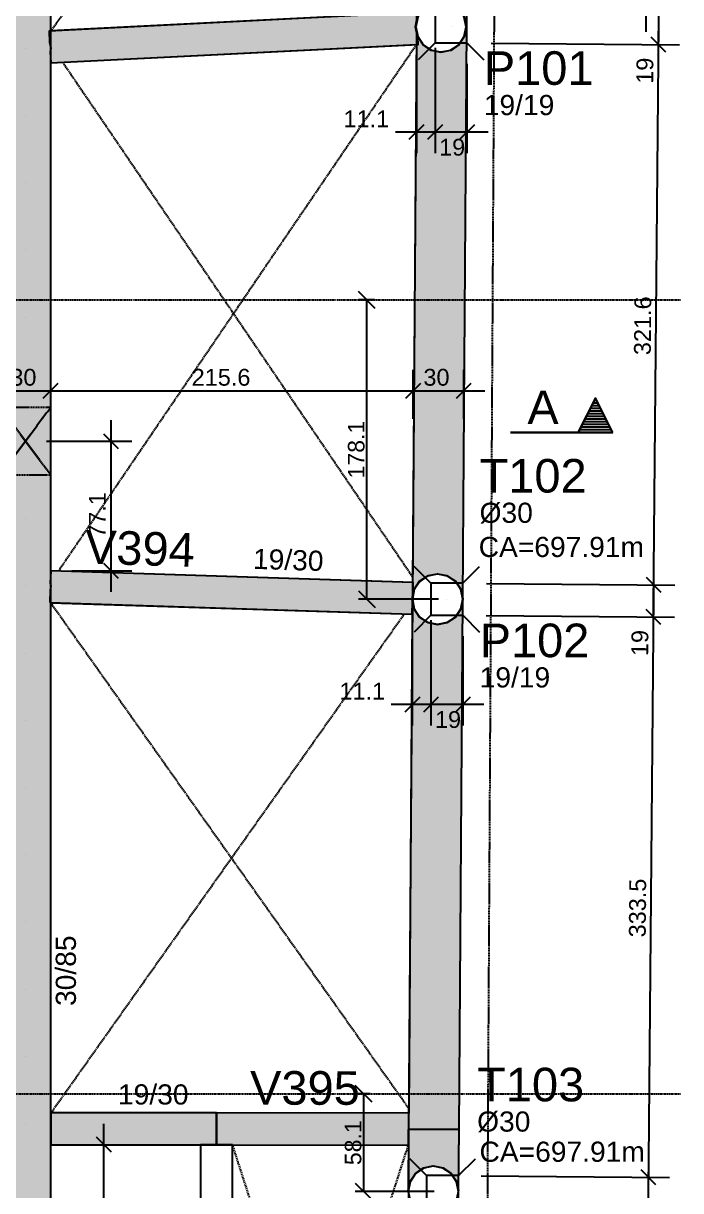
# Model space of a CAD drawing. Extents: x 37185 to 43130, y -8135 to -3930.
# Drawn here: x 40240 to 40631, y -7268 to -6574 of the extents above; entities that cross this region are included whole.
import ezdxf

# ---------------------------------------------------------------- set-up
doc = ezdxf.new("R2010")
doc.units = 0
doc.header["$MEASUREMENT"] = 0
doc.linetypes.add('ESTILO_TQS_0001', pattern=[1, 0.7, -0.3])
doc.linetypes.add('ESTILO_TQS_0004', pattern=[1.12, 0.5, -0.2, 0.01, -0.2, 0.01, -0.2])
doc.layers.get('0').update_dxf_attribs({"linetype": 'CONTINUOUS'})
doc.layers.get('Defpoints').update_dxf_attribs({"linetype": 'CONTINUOUS'})
for name, color, linetype in [('37', 4, 'CONTINUOUS'), ('38', 190, 'CONTINUOUS'), ('41', 190, 'CONTINUOUS'), ('42', 3, 'CONTINUOUS'), ('43', 3, 'CONTINUOUS'), ('45', 2, 'CONTINUOUS'), ('46', 2, 'CONTINUOUS'), ('53', 242, 'CONTINUOUS'), ('55', 12, 'CONTINUOUS'), ('60', 253, 'CONTINUOUS'), ('66', 231, 'CONTINUOUS'), ('68', 4, 'CONTINUOUS'), ('70', 160, 'CONTINUOUS'), ('75', 9, 'CONTINUOUS'), ('78', 6, 'CONTINUOUS'), ('79', 12, 'CONTINUOUS'), ('81', 2, 'CONTINUOUS'), ('82', 252, 'CONTINUOUS')]:
    doc.layers.add(name, color=color, linetype=linetype)
doc.styles.add('Arial_2mm 1-50', font='arial.ttf', dxfattribs={"height": 9.835329})
doc.styles.add('TQS_ARIAL', font='arial.ttf')
doc.dimstyles.new('Diagonal 2mm 1-50', dxfattribs={"dimscale": 30.48, "dimtxt": 9.8353, "dimasz": 0.328084, "dimexe": 0.164042, "dimexo": 0.164042, "dimgap": 0.04101, "dimtad": 1, "dimdec": 1, "dimdsep": 46, "dimtxsty": 'Arial_2mm 1-50', "dimblk1": 'OBLIQUE', "dimblk2": 'OBLIQUE', "dimsah": 1, "dimcen": 0.09, "dimadec": 8, "dimazin": 0, "dimtfac": 1, "dimtdec": 8, "dimtmove": 1, "dimatfit": 0, "dimfxl": 1, "dimtvp": 1, "dimtfillclr": 256, "dimtolj": 1, "dimtzin": 0, "dimarcsym": 2})

# ---------------------------------------------------------------- blocks, each defined once
blk = doc.blocks.new('_Oblique')
at = {"color": 0, "linetype": 'ByBlock', "lineweight": -2}
blk.add_line((-0.5, -0.5), (0.5, 0.5), dxfattribs=at)
blk = doc.blocks.new('*D189')
at = {"layer": '55', "color": 0, "linetype": 'Continuous', "lineweight": -2}
for p, q in [((40448.94, -6738.24), (40439.48, -6738.24)), ((40444.48, -6916.37), (40444.48, -6738.24)), ((40487.07, -6916.37), (40439.48, -6916.37))]:
    blk.add_line(p, q, dxfattribs=at)
at = {"layer": 'Defpoints', "color": 0, "linetype": 'Continuous'}
for p in [(40444.48, -6738.24), (40453.94, -6738.24), (40492.07, -6916.37)]:
    blk.add_point(p, dxfattribs=at)
at = {"layer": '55', "color": 0, "linetype": 'Continuous', "lineweight": -2, "xscale": 10, "yscale": 10, "zscale": 10}
for p, rotation in [((40444.48, -6738.24), 90), ((40444.48, -6916.37), 270)]:
    blk.add_blockref('_Oblique', p, dxfattribs=dict(at, rotation=rotation))
at = {"layer": '55', "color": 0, "linetype": 'Continuous', "insert": (40438.21, -6827.31), "char_height": 9.835, "attachment_point": 5, "rotation": 90, "style": 'Arial_2mm 1-50'}
blk.add_mtext('\\A1;178.1', dxfattribs=at)
blk = doc.blocks.new('*D190')
at = {"layer": '55', "color": 0, "linetype": 'Continuous', "lineweight": -2}
for p, q in [((40446.39, -7210.74), (40437.63, -7210.74)), ((40442.63, -7268.87), (40442.63, -7210.74)), ((40484.53, -7268.87), (40437.63, -7268.87))]:
    blk.add_line(p, q, dxfattribs=at)
at = {"layer": 'Defpoints', "color": 0, "linetype": 'Continuous'}
for p in [(40442.63, -7210.74), (40451.39, -7210.74), (40489.53, -7268.87)]:
    blk.add_point(p, dxfattribs=at)
at = {"layer": '55', "color": 0, "linetype": 'Continuous', "lineweight": -2, "xscale": 10, "yscale": 10, "zscale": 10}
for p, rotation in [((40442.63, -7210.74), 90), ((40442.63, -7268.87), 270)]:
    blk.add_blockref('_Oblique', p, dxfattribs=dict(at, rotation=rotation))
at = {"layer": '55', "color": 0, "linetype": 'Continuous', "insert": (40436.35, -7239.81), "char_height": 9.835, "attachment_point": 5, "rotation": 90, "style": 'Arial_2mm 1-50'}
blk.add_mtext('\\A1;58.1', dxfattribs=at)

msp = doc.modelspace()

# ---------------------------------------------------------------- linework, layer by layer
at = {"layer": '37', "linetype": 'Continuous'}
for points in [[(40504.00629, -6576.05471), (40506.16804, -6275.74016)], [(40256.51264, -6578.16921), (40256.51264, -6548.43661)], [(40474.06934, -6567.18856), (40256.51264, -6578.16921)], [(40501.55869, -6916.07526), (40504.00629, -6576.05471)], [(40256.51264, -6597.19341), (40473.93234, -6586.21966)], [(40473.93234, -6586.21966), (40471.62814, -6906.32216)], [(40256.51264, -6628.43661), (40256.51264, -6597.19341)], [(40256.51264, -6668.43661), (40256.51264, -6628.43661)], [(40256.51264, -6708.43661), (40256.51264, -6668.43661)], [(40256.51264, -6748.43661), (40256.51264, -6708.43661)], [(40256.51264, -6868.43661), (40256.51264, -6748.43661)], [(40256.51264, -6899.41346), (40256.51264, -6868.43661)], [(40471.62814, -6906.32216), (40256.51264, -6899.41346)], [(40256.51264, -6923.73896), (40256.51264, -6918.42326)], [(40256.51264, -6918.42326), (40471.49134, -6925.32761)], [(40499.28509, -7231.93221), (40501.55484, -6916.61081)], [(40256.51264, -6948.43661), (40256.51264, -6923.73896)], [(40471.49134, -6925.32761), (40469.35359, -7222.30246)], [(40256.51264, -6988.43661), (40256.51264, -6948.43661)], [(40256.51264, -7028.43661), (40256.51264, -6988.43661)], [(40256.51264, -7068.43661), (40256.51264, -7028.43661)], [(40256.51264, -7108.43661), (40256.51264, -7068.43661)], [(40256.51264, -7148.43661), (40256.51264, -7108.43661)], [(40256.51264, -7188.43661), (40256.51264, -7148.43661)], [(40256.51264, -7221.99241), (40256.51264, -7188.43661)], [(40256.51264, -7268.43661), (40256.51264, -7202.23831)], [(40256.51264, -7268.43661), (40256.51264, -7202.23831)], [(40256.51264, -7221.99241), (40256.51264, -7202.23831)], [(40355.02649, -7222.13591), (40256.51264, -7221.99241)], [(40469.35359, -7222.30246), (40355.02649, -7222.13591)], [(40469.21684, -7241.30226), (40469.35359, -7222.30246)], [(40499.01989, -7268.76926), (40499.28509, -7231.93221)], [(40256.51264, -7240.99241), (40345.51264, -7241.12206)], [(40345.51264, -7241.12206), (40345.51264, -7567.23831)], [(40364.51264, -7241.14976), (40345.51264, -7241.12206)], [(40364.51264, -7241.14976), (40469.21684, -7241.30226)], [(40364.51264, -7567.23831), (40364.51264, -7241.14976)], [(40469.21684, -7241.30226), (40469.01914, -7268.76941)]]:
    msp.add_lwpolyline(points, dxfattribs=at)
at = {"layer": '38', "linetype": 'Continuous'}
for points in [[(40485.02569, -6566.23831), (40485.02569, -6585.23831), (40504.02569, -6585.23831), (40504.02569, -6566.23831), (40485.02569, -6566.23831)], [(40482.56764, -6906.87251), (40482.56764, -6925.87251), (40501.56764, -6925.87251), (40501.56764, -6906.87251), (40482.56764, -6906.87251)], [(40480.03264, -7259.37241), (40480.03154, -7278.37241), (40499.03154, -7278.37351), (40499.03264, -7259.37351), (40480.03264, -7259.37241)]]:
    msp.add_lwpolyline(points, dxfattribs=at)
at = {"layer": '41', "linetype": 'Continuous'}
for p, q in [((40485.02569, -6585.23831), (40475.02569, -6595.23831)), ((40504.02569, -6585.23831), (40514.02569, -6595.23831)), ((40482.56764, -6906.87251), (40472.56764, -6896.87251)), ((40501.56764, -6906.87251), (40511.56764, -6896.87251)), ((40482.56764, -6925.87251), (40472.56764, -6935.87251)), ((40501.56764, -6925.87251), (40511.56764, -6935.87251)), ((40480.03264, -7259.37241), (40470.03324, -7249.37186)), ((40499.03264, -7259.37351), (40509.03324, -7249.37411))]:
    msp.add_line(p, q, dxfattribs=at)
at = {"layer": '53', "linetype": 'ESTILO_TQS_0001'}
msp.add_lwpolyline([(40241.51264, -6822.26366), (40256.51264, -6842.26366), (40256.51264, -6802.26366), (40241.51264, -6822.26366), (40256.51264, -6802.26366), (40226.51264, -6802.26366), (40241.51264, -6822.26366), (40226.51264, -6802.26366), (40226.51264, -6842.26366), (40241.51264, -6822.26366), (40226.51264, -6842.26366), (40256.51264, -6842.26366), (40241.51264, -6822.26366)], dxfattribs=at)
at = {"layer": '60', "linetype": 'Continuous'}
for points in [[(40226.51264, -7802.73681), (40256.51264, -7802.73681), (40256.51264, -4702.61026), (40226.51264, -4697.92626), (40226.51264, -7802.73681)], [(40504.00629, -6576.05471), (40506.16764, -6275.79871), (40505.03009, -6281.51761), (40501.75639, -6286.41701), (40496.85694, -6289.69071), (40491.07769, -6290.84031), (40485.29839, -6289.69071), (40480.39899, -6286.41701), (40477.12529, -6281.51761), (40476.16059, -6276.66771), (40474.02789, -6572.94266), (40474.62104, -6569.96081), (40477.89474, -6565.06141), (40482.79414, -6561.78771), (40488.57344, -6560.63811), (40494.35269, -6561.78771), (40499.25214, -6565.06141), (40502.52584, -6569.96081), (40503.67539, -6575.74011), (40503.61339, -6576.05186), (40504.00629, -6576.05471)], [(40256.51264, -6597.19341), (40475.02709, -6586.16441), (40474.80669, -6581.79716), (40474.62104, -6581.51936), (40473.47149, -6575.74011), (40474.29259, -6571.61201), (40474.06934, -6567.18856), (40255.55489, -6578.21756), (40255.88574, -6584.77226), (40256.61464, -6588.43661), (40256.18079, -6590.61776), (40256.51264, -6597.19341)], [(40501.55869, -6916.07526), (40504.00629, -6576.05471), (40503.61339, -6576.05186), (40502.52584, -6581.51936), (40499.25214, -6586.41881), (40494.35269, -6589.69246), (40488.57344, -6590.84206), (40482.79414, -6589.69246), (40477.89474, -6586.41881), (40474.62104, -6581.51936), (40473.98904, -6578.34211), (40471.56174, -6915.54746), (40472.55114, -6910.57346), (40475.82484, -6905.67406), (40480.72424, -6902.40036), (40486.50354, -6901.25076), (40492.28279, -6902.40036), (40497.18219, -6905.67406), (40500.45589, -6910.57346), (40501.55029, -6916.07521)], [(40255.90274, -6918.40366), (40471.49134, -6925.32761), (40471.72704, -6917.98896), (40471.40154, -6916.35276), (40471.85234, -6914.08641), (40472.10124, -6906.33736), (40256.51264, -6899.41346), (40256.27734, -6906.74096), (40256.61464, -6908.43661), (40256.14744, -6910.78531), (40255.90274, -6918.40366)], [(40499.28509, -7231.93221), (40501.55484, -6916.61081), (40500.45589, -6922.13201), (40497.18219, -6927.03141), (40492.28279, -6930.30511), (40486.50354, -6931.45471), (40480.72424, -6930.30511), (40475.82484, -6927.03141), (40472.55114, -6922.13201), (40471.55054, -6917.10176), (40469.28584, -7231.71626), (40499.28509, -7231.93221)], [(40354.99884, -7241.13591), (40355.02649, -7222.13591), (40256.51264, -7221.99241), (40256.51264, -7223.43631), (40256.61464, -7228.43661), (40256.51264, -7232.84836), (40256.51264, -7238.66356), (40256.51264, -7240.99241), (40354.99884, -7241.13591)], [(40354.99884, -7241.13591), (40469.21684, -7241.30226), (40469.35359, -7222.30246), (40355.02649, -7222.13591), (40354.99884, -7241.13591)], [(40499.28509, -7231.93221), (40469.28584, -7231.71626), (40469.02294, -7268.23756), (40470.06714, -7262.98811), (40473.34084, -7258.08866), (40478.24024, -7254.81496), (40484.01954, -7253.66541), (40489.79879, -7254.81496), (40494.69824, -7258.08866), (40497.97194, -7262.98811), (40499.02344, -7268.27456), (40499.28509, -7231.93221)]]:
    msp.add_lwpolyline(points, dxfattribs=at)
for points in [[(40226.51264, -7802.73681), (40256.51264, -4702.61026), (40226.51264, -4697.92626)], [(40226.51264, -7802.73681), (40256.51264, -7802.73681), (40256.51264, -4702.61026)], [(40505.03009, -6281.51761), (40504.00629, -6576.05471), (40506.16764, -6275.79871)], [(40505.03009, -6281.51761), (40502.52584, -6569.96081), (40503.67539, -6575.74011)], [(40505.03009, -6281.51761), (40503.67539, -6575.74011), (40504.00629, -6576.05471)], [(40474.06934, -6567.18856), (40255.55489, -6578.21756), (40255.88574, -6584.77226)], [(40474.06934, -6567.18856), (40255.88574, -6584.77226), (40256.61464, -6588.43661)], [(40474.06934, -6567.18856), (40256.61464, -6588.43661), (40473.47149, -6575.74011)], [(40474.06934, -6567.18856), (40473.47149, -6575.74011), (40474.29259, -6571.61201)], [(40475.02709, -6586.16441), (40473.47149, -6575.74011), (40256.61464, -6588.43661)], [(40471.56174, -6915.54746), (40472.55114, -6910.57346), (40473.98904, -6578.34211)], [(40472.55114, -6910.57346), (40475.82484, -6905.67406), (40473.98904, -6578.34211)], [(40475.02709, -6586.16441), (40474.62104, -6581.51936), (40473.47149, -6575.74011)], [(40475.82484, -6905.67406), (40474.62104, -6581.51936), (40473.98904, -6578.34211)], [(40502.52584, -6581.51936), (40501.55869, -6916.07526), (40504.00629, -6576.05471)], [(40502.52584, -6581.51936), (40504.00629, -6576.05471), (40503.61339, -6576.05186)], [(40503.67539, -6575.74011), (40503.61339, -6576.05186), (40504.00629, -6576.05471)], [(40477.89474, -6586.41881), (40474.62104, -6581.51936), (40475.82484, -6905.67406)], [(40475.02709, -6586.16441), (40474.80669, -6581.79716), (40474.62104, -6581.51936)], [(40502.52584, -6581.51936), (40499.25214, -6586.41881), (40500.45589, -6910.57346)], [(40502.52584, -6581.51936), (40500.45589, -6910.57346), (40501.55869, -6916.07526)], [(40256.51264, -6597.19341), (40256.61464, -6588.43661), (40256.18079, -6590.61776)], [(40475.02709, -6586.16441), (40256.61464, -6588.43661), (40256.51264, -6597.19341)], [(40480.72424, -6902.40036), (40477.89474, -6586.41881), (40475.82484, -6905.67406)], [(40482.79414, -6589.69246), (40477.89474, -6586.41881), (40480.72424, -6902.40036)], [(40486.50354, -6901.25076), (40482.79414, -6589.69246), (40480.72424, -6902.40036)], [(40488.57344, -6590.84206), (40482.79414, -6589.69246), (40486.50354, -6901.25076)], [(40492.28279, -6902.40036), (40488.57344, -6590.84206), (40486.50354, -6901.25076)], [(40494.35269, -6589.69246), (40488.57344, -6590.84206), (40492.28279, -6902.40036)], [(40497.18219, -6905.67406), (40494.35269, -6589.69246), (40492.28279, -6902.40036)], [(40499.25214, -6586.41881), (40494.35269, -6589.69246), (40497.18219, -6905.67406)], [(40500.45589, -6910.57346), (40499.25214, -6586.41881), (40497.18219, -6905.67406)], [(40256.27734, -6906.74096), (40256.61464, -6908.43661), (40256.51264, -6899.41346)], [(40256.61464, -6908.43661), (40472.10124, -6906.33736), (40256.51264, -6899.41346)], [(40471.49134, -6925.32761), (40256.14744, -6910.78531), (40255.90274, -6918.40366)], [(40256.61464, -6908.43661), (40256.14744, -6910.78531), (40471.49134, -6925.32761)], [(40472.10124, -6906.33736), (40256.61464, -6908.43661), (40471.40154, -6916.35276)], [(40471.40154, -6916.35276), (40256.61464, -6908.43661), (40471.49134, -6925.32761)], [(40471.85234, -6914.08641), (40472.10124, -6906.33736), (40471.40154, -6916.35276)], [(40499.28509, -7231.93221), (40471.55054, -6917.10176), (40469.28584, -7231.71626)], [(40471.49134, -6925.32761), (40471.72704, -6917.98896), (40471.40154, -6916.35276)], [(40499.28509, -7231.93221), (40472.55114, -6922.13201), (40471.55054, -6917.10176)], [(40499.28509, -7231.93221), (40501.55484, -6916.61081), (40500.45589, -6922.13201)], [(40499.28509, -7231.93221), (40475.82484, -6927.03141), (40472.55114, -6922.13201)], [(40499.28509, -7231.93221), (40500.45589, -6922.13201), (40497.18219, -6927.03141)], [(40499.28509, -7231.93221), (40480.72424, -6930.30511), (40475.82484, -6927.03141)], [(40499.28509, -7231.93221), (40486.50354, -6931.45471), (40480.72424, -6930.30511)], [(40499.28509, -7231.93221), (40492.28279, -6930.30511), (40486.50354, -6931.45471)], [(40499.28509, -7231.93221), (40497.18219, -6927.03141), (40492.28279, -6930.30511)], [(40354.99884, -7241.13591), (40355.02649, -7222.13591), (40256.51264, -7221.99241)], [(40354.99884, -7241.13591), (40256.51264, -7221.99241), (40256.51264, -7223.43631)], [(40354.99884, -7241.13591), (40256.51264, -7223.43631), (40256.61464, -7228.43661)], [(40354.99884, -7241.13591), (40469.35359, -7222.30246), (40355.02649, -7222.13591)], [(40354.99884, -7241.13591), (40355.02649, -7222.13591), (40354.99884, -7241.13591)], [(40354.99884, -7241.13591), (40469.21684, -7241.30226), (40469.35359, -7222.30246)], [(40354.99884, -7241.13591), (40256.61464, -7228.43661), (40256.51264, -7232.84836)], [(40469.28584, -7231.71626), (40469.02294, -7268.23756), (40470.06714, -7262.98811)], [(40499.28509, -7231.93221), (40469.28584, -7231.71626), (40473.34084, -7258.08866)], [(40469.28584, -7231.71626), (40470.06714, -7262.98811), (40473.34084, -7258.08866)], [(40499.28509, -7231.93221), (40469.28584, -7231.71626), (40499.28509, -7231.93221)], [(40499.28509, -7231.93221), (40473.34084, -7258.08866), (40478.24024, -7254.81496)], [(40499.28509, -7231.93221), (40478.24024, -7254.81496), (40484.01954, -7253.66541)], [(40499.28509, -7231.93221), (40484.01954, -7253.66541), (40489.79879, -7254.81496)], [(40499.28509, -7231.93221), (40489.79879, -7254.81496), (40494.69824, -7258.08866)], [(40499.28509, -7231.93221), (40494.69824, -7258.08866), (40497.97194, -7262.98811)], [(40499.28509, -7231.93221), (40497.97194, -7262.98811), (40499.02344, -7268.27456)], [(40354.99884, -7241.13591), (40256.51264, -7232.84836), (40256.51264, -7238.66356)], [(40354.99884, -7241.13591), (40256.51264, -7238.66356), (40256.51264, -7240.99241)], [(40354.99884, -7241.13591), (40256.51264, -7240.99241), (40354.99884, -7241.13591)]]:
    msp.add_solid(points, dxfattribs=at)
at = {"layer": '68', "color": 12, "linetype": 'ESTILO_TQS_0001'}
msp.add_lwpolyline([(37530.05069, -4249.00666), (40530.67009, -4723.98931), (40512.14434, -7971.93931), (37508.76839, -7984.70311), (37530.05069, -4249.00666)], dxfattribs=at)
at = {"layer": '70', "linetype": 'ESTILO_TQS_0004'}
for p, q in [((37414.54729, -6738.23866), (40631.05859, -6738.23866)), ((37414.54729, -7210.73831), (40631.05859, -7210.73831))]:
    msp.add_line(p, q, dxfattribs=at)
at = {"layer": '75', "linetype": 'Continuous'}
for p, q in [((40610.44244, -6263.23831), (40610.44244, -6578.73831)), ((40617.81089, -6598.81606), (40618.19534, -6554.81846)), ((40485.02569, -6575.73831), (40485.02569, -6575.73831)), ((40485.02569, -6575.73831), (40485.02569, -6575.73831)), ((40615.00054, -6920.44716), (40618.02934, -6573.81701)), ((40473.94939, -6584.69341), (40473.94939, -6584.69341)), ((40504.02569, -6585.23831), (40504.02569, -6585.23831)), ((40505.86164, -6585.33736), (40505.86164, -6585.33736)), ((40505.86164, -6585.33736), (40505.86164, -6585.33736)), ((40518.36119, -6585.44661), (40630.41964, -6586.42576)), ((40518.36119, -6585.44661), (40630.41964, -6586.42576)), ((40622.30074, -6590.77441), (40613.53949, -6581.85866)), ((40622.30074, -6590.77441), (40613.53949, -6581.85866)), ((40485.02569, -6588.23831), (40485.02569, -6650.92656)), ((40485.02569, -6588.23831), (40485.02569, -6650.92656)), ((40473.94939, -6597.19341), (40473.94939, -6650.92656)), ((40504.02569, -6597.73831), (40504.02569, -6650.92656)), ((40478.36879, -6634.00716), (40469.52994, -6642.84601)), ((40489.44514, -6634.00716), (40480.60629, -6642.84601)), ((40489.44514, -6634.00716), (40480.60629, -6642.84601)), ((40508.44514, -6634.00716), (40499.60629, -6642.84601)), ((40497.52569, -6638.42656), (40461.44939, -6638.42656)), ((40516.52569, -6638.42656), (40472.52569, -6638.42656)), ((40256.51264, -6809.07536), (40256.51264, -6779.77181)), ((40256.51264, -6809.07536), (40256.51264, -6779.77181)), ((40472.11704, -6809.07536), (40472.11704, -6779.77181)), ((40472.11704, -6809.07536), (40472.11704, -6779.77181)), ((40502.11784, -6809.07536), (40502.11784, -6779.77181)), ((40214.01264, -6792.27181), (40269.01264, -6792.27181)), ((40244.01264, -6792.27181), (40484.61704, -6792.27181)), ((40252.09324, -6796.69126), (40260.93209, -6787.85241)), ((40252.09324, -6796.69126), (40260.93209, -6787.85241)), ((40459.61704, -6792.27181), (40514.61784, -6792.27181)), ((40467.69764, -6796.69126), (40476.53649, -6787.85241)), ((40467.69764, -6796.69126), (40476.53649, -6787.85241)), ((40497.69839, -6796.69126), (40506.53724, -6787.85241)), ((40580.35054, -6796.42511), (40570.02319, -6817.07981)), ((40580.35054, -6796.62026), (40570.12074, -6817.07976)), ((40582.64624, -6801.21166), (40578.05489, -6801.21166)), ((40581.84844, -6799.61611), (40578.85264, -6799.61611)), ((40581.05069, -6798.02061), (40579.65034, -6798.02061)), ((40590.72134, -6817.16671), (40580.35054, -6796.42511)), ((40590.58029, -6817.07981), (40580.35054, -6796.62021)), ((40585.83709, -6807.59366), (40574.86389, -6807.59366)), ((40585.04414, -6806.00761), (40575.66159, -6805.99826)), ((40584.24164, -6804.40266), (40576.45939, -6804.40266)), ((40583.44394, -6802.80716), (40577.25714, -6802.80716)), ((40292.23264, -6809.76366), (40292.23264, -6911.91346)), ((40589.02819, -6813.97571), (40571.67279, -6813.97571)), ((40588.23044, -6812.38021), (40572.47059, -6812.38021)), ((40587.43269, -6810.78471), (40573.26834, -6810.78471)), ((40586.63484, -6809.18916), (40574.06614, -6809.18916)), ((40241.51264, -6822.26366), (40241.51264, -6822.26366)), ((40254.01264, -6822.26366), (40304.73264, -6822.26366)), ((40256.51264, -6821.57536), (40256.51264, -6821.57536)), ((40256.51264, -6821.57536), (40256.51264, -6821.57536)), ((40287.81324, -6817.84426), (40296.65204, -6826.68311)), ((40472.11704, -6821.57536), (40472.11704, -6821.57536)), ((40472.11704, -6821.57536), (40472.11704, -6821.57536)), ((40502.11784, -6821.57536), (40502.11784, -6821.57536)), ((40590.58029, -6817.07976), (40529.92359, -6817.07976)), ((40529.92359, -6817.16671), (40590.72134, -6817.16671)), ((40589.82599, -6815.57121), (40570.87504, -6815.57121)), ((40287.81324, -6894.99406), (40296.65204, -6903.83286)), ((40614.83454, -6939.44571), (40615.21899, -6895.44811)), ((40256.51264, -6899.41346), (40256.51264, -6899.41346)), ((40269.01264, -6899.41346), (40304.73264, -6899.41346)), ((40619.49039, -6912.40551), (40610.72914, -6903.48976)), ((40619.49039, -6912.40551), (40610.72914, -6903.48976)), ((40503.05129, -6906.96851), (40503.05129, -6906.96851)), ((40503.05129, -6906.96851), (40503.05129, -6906.96851)), ((40515.55079, -6907.07771), (40627.60929, -6908.05686)), ((40515.55079, -6907.07771), (40627.60929, -6908.05686)), ((40482.56764, -6916.37251), (40482.56764, -6916.37251)), ((40482.56764, -6916.37251), (40482.56764, -6916.37251)), ((40611.92064, -7272.92276), (40615.05299, -6914.44666)), ((40471.49134, -6925.32761), (40471.49134, -6925.32761)), ((40501.56764, -6925.87251), (40501.56764, -6925.87251)), ((40502.88529, -6925.96706), (40502.88529, -6925.96706)), ((40502.88529, -6925.96706), (40502.88529, -6925.96706)), ((40515.38479, -6926.07626), (40627.44329, -6927.05541)), ((40515.38479, -6926.07626), (40627.44329, -6927.05541)), ((40619.32439, -6931.40406), (40610.56314, -6922.48831)), ((40619.32439, -6931.40406), (40610.56314, -6922.48831)), ((40482.56764, -6928.87251), (40482.56764, -6991.56076)), ((40482.56764, -6928.87251), (40482.56764, -6991.56076)), ((40471.49134, -6937.82761), (40471.49134, -6991.56076)), ((40501.56764, -6938.37251), (40501.56764, -6991.56076)), ((40475.91074, -6974.64136), (40467.07189, -6983.48016)), ((40486.98709, -6974.64136), (40478.14824, -6983.48016)), ((40486.98709, -6974.64136), (40478.14824, -6983.48016)), ((40505.98709, -6974.64136), (40497.14824, -6983.48016)), ((40495.06764, -6979.06076), (40458.99134, -6979.06076)), ((40514.06764, -6979.06076), (40470.06764, -6979.06076)), ((40288.16099, -7442.47696), (40288.16099, -7228.49241)), ((40292.58039, -7245.41181), (40283.74154, -7236.57301)), ((40256.51264, -7240.99241), (40256.51264, -7240.99241)), ((40269.01264, -7240.99241), (40300.66099, -7240.99241)), ((40469.21684, -7241.30226), (40469.21684, -7241.30226)), ((40611.75469, -7291.91646), (40612.13909, -7247.92371)), ((40469.21684, -7253.80226), (40469.21684, -7322.98061)), ((40499.97139, -7259.44411), (40499.97139, -7259.44411)), ((40499.97139, -7259.44411), (40499.97139, -7259.44411)), ((40512.47094, -7259.55331), (40624.52939, -7260.53246)), ((40512.47094, -7259.55331), (40624.52939, -7260.53246)), ((40616.41054, -7264.88111), (40607.64924, -7255.96536)), ((40616.41054, -7264.88111), (40607.64924, -7255.96536)), ((40609.23119, -7580.72101), (40611.97314, -7266.91741))]:
    msp.add_line(p, q, dxfattribs=at)
at = {"layer": '78', "linetype": 'Continuous'}
for points in [[(40503.57344, -6575.74011), (40502.43164, -6569.99986), (40499.18004, -6565.13351), (40494.31369, -6561.88191), (40488.57344, -6560.74011), (40482.83319, -6561.88191), (40477.96684, -6565.13351), (40474.71524, -6569.99986), (40473.57344, -6575.74011), (40474.71524, -6581.48036), (40477.96684, -6586.34671), (40482.83319, -6589.59826), (40488.57344, -6590.74011), (40494.31369, -6589.59826), (40499.18004, -6586.34671), (40502.43164, -6581.48036), (40503.57344, -6575.74011)], [(40473.99259, -6577.84741), (40474.71524, -6581.48036)], [(40503.47514, -6576.23421), (40503.53839, -6575.91611)], [(40474.71524, -6581.48036), (40477.15429, -6585.13066)], [(40501.50354, -6916.35276), (40500.36169, -6910.61246), (40497.11014, -6905.74611), (40492.24379, -6902.49456), (40486.50354, -6901.35276), (40480.76324, -6902.49456), (40475.89689, -6905.74611), (40472.64534, -6910.61246), (40471.50354, -6916.35276), (40472.64534, -6922.09301), (40475.89689, -6926.95936), (40480.76324, -6930.21091), (40486.50354, -6931.35276), (40492.24379, -6930.21091), (40497.11014, -6926.95936), (40500.36169, -6922.09301), (40501.50354, -6916.35276)], [(40472.64534, -6910.61246), (40471.55789, -6916.07931)], [(40474.81759, -6907.36146), (40472.64534, -6910.61246)], [(40471.55409, -6916.60706), (40472.64534, -6922.09301)], [(40501.50354, -6916.35276), (40501.44069, -6916.03681)], [(40501.44589, -6916.64241), (40501.50354, -6916.35276)], [(40472.64534, -6922.09301), (40474.26859, -6924.52236)], [(40499.01954, -7268.76736), (40497.87774, -7263.02711), (40494.62614, -7258.16076), (40489.75979, -7254.90916), (40484.01954, -7253.76736), (40478.27929, -7254.90916), (40473.41294, -7258.16076), (40470.16134, -7263.02711), (40469.01954, -7268.76736), (40470.16134, -7274.50761), (40473.41294, -7279.37396), (40478.27929, -7282.62556), (40484.01954, -7283.76736), (40489.75979, -7282.62556), (40494.62614, -7279.37396), (40497.87774, -7274.50761), (40499.01954, -7268.76736)]]:
    msp.add_lwpolyline(points, dxfattribs=at)
at = {"layer": '79', "linetype": 'Continuous'}
msp.add_lwpolyline([(40590.58029, -6817.07976), (40580.35054, -6796.62026), (40570.12074, -6817.07976), (40590.58029, -6817.07976)], dxfattribs=at)
at = {"layer": '81', "linetype": 'ESTILO_TQS_0001'}
for p, q in [((40256.51264, -6578.16921), (40471.63574, -6284.46696)), ((40261.10499, -6899.56096), (40473.93234, -6586.21966)), ((40263.71919, -6596.82966), (40471.65229, -6902.96531)), ((40256.51264, -6918.42326), (40469.37514, -7219.31116)), ((40256.73179, -7221.99271), (40466.71539, -6925.17421)), ((40364.51264, -7241.14976), (40466.92209, -7560.09161)), ((40364.51264, -7567.23831), (40469.16789, -7241.30221))]:
    msp.add_line(p, q, dxfattribs=at)
at = {"layer": '82', "linetype": 'Continuous'}
for p, q in [((40494.52569, -6575.73831), (40494.52569, -6575.73831)), ((40241.51264, -6588.43661), (40241.51264, -6588.43661)), ((40241.51264, -6628.43661), (40241.51264, -6628.43661)), ((40241.51264, -6668.43661), (40241.51264, -6668.43661)), ((40241.51264, -6708.43661), (40241.51264, -6708.43661)), ((40241.51264, -6748.43661), (40241.51264, -6748.43661)), ((40241.51264, -6868.43661), (40241.51264, -6868.43661)), ((40241.51264, -6908.43661), (40241.51264, -6908.43661)), ((40492.06764, -6916.37251), (40492.06764, -6916.37251)), ((40241.51264, -6948.43661), (40241.51264, -6948.43661)), ((40241.51264, -6988.43661), (40241.51264, -6988.43661)), ((40241.51264, -7028.43661), (40241.51264, -7028.43661)), ((40241.51264, -7068.43661), (40241.51264, -7068.43661)), ((40241.51264, -7108.43661), (40241.51264, -7108.43661)), ((40241.51264, -7148.43661), (40241.51264, -7148.43661)), ((40241.51264, -7188.43661), (40241.51264, -7188.43661)), ((40241.51264, -7228.43661), (40241.51264, -7228.43661))]:
    msp.add_line(p, q, dxfattribs=at)

# ---------------------------------------------------------------- texts
at = {"layer": '42', "linetype": 'Continuous', "style": 'TQS_ARIAL'}
for s, rotation, p in [('V394', 358.160503, (40276.66284, -6895.05806)), ('V395', 359.916533, (40375.03374, -7217.16506))]:
    msp.add_text(s, height=20, rotation=rotation, dxfattribs=at).set_placement(p)
at = {"layer": '43', "linetype": 'Continuous', "style": 'TQS_ARIAL'}
for s, p in [('P101', (40514.02569, -6610.23831)), ('P102', (40511.56764, -6950.87251))]:
    msp.add_text(s, height=20, dxfattribs=at).set_placement(p)
at = {"layer": '45', "linetype": 'Continuous', "style": 'TQS_ARIAL'}
for s, rotation, p in [('19/30', 358.160503, (40376.61134, -6898.26801)), ('30/85', 90, (40271.51264, -7158.43661)), ('19/30', 359.916533, (40296.51989, -7217.05066))]:
    msp.add_text(s, height=12, rotation=rotation, dxfattribs=at).set_placement(p)
at = {"layer": '46', "linetype": 'Continuous', "style": 'TQS_ARIAL'}
for s, p in [('19/19', (40514.02569, -6628.23831)), ('%%c30', (40511.50354, -6870.90056)), ('CA=697.91m', (40510.98844, -6891.24526)), ('19/19', (40511.56764, -6968.87251)), ('%%c30', (40510.04989, -7233.21786)), ('CA=697.91m', (40511.47454, -7251.17856))]:
    msp.add_text(s, height=12, dxfattribs=at).set_placement(p)
at = {"layer": '66', "linetype": 'Continuous', "style": 'TQS_ARIAL'}
for s, p in [('T102', (40511.50354, -6852.90056)), ('T103', (40510.04989, -7215.21786))]:
    msp.add_text(s, height=20, dxfattribs=at).set_placement(p)
at = {"layer": '75', "linetype": 'Continuous', "style": 'TQS_ARIAL'}
for s, rotation, p in [('19', 89.499371, (40614.71639, -6609.62276)), ('321.6', 89.499371, (40613.30534, -6771.10496)), ('77.1', 90, (40289.23264, -6879.83856)), ('19', 89.499371, (40611.73999, -6950.25241)), ('333.5', 89.499371, (40610.27724, -7117.65761))]:
    msp.add_text(s, height=10, rotation=rotation, dxfattribs=at).set_placement(p)
for s, height, p in [('11.1', 10, (40430.61604, -6635.42656)), ('19', 10, (40487.43539, -6652.33486)), ('30', 10, (40232.51264, -6789.27181)), ('215.6', 10, (40340.31484, -6789.27181)), ('30', 10, (40478.11744, -6789.27181)), ('A', 20, (40539.92359, -6812.16671)), ('11.1', 10, (40428.15799, -6976.06076)), ('19', 10, (40484.97734, -6992.96901))]:
    msp.add_text(s, height=height, dxfattribs=at).set_placement(p)

# ---------------------------------------------------------------- dimensions: what is measured, and where the dimension line sits
at = {"layer": '55', "linetype": 'Continuous'}
for base, p1, p2, picture, middle in [((40444.47747, -6738.23866), (40492.06764, -6916.37251), (40453.94283, -6738.23866), '*D189', (40438.20582, -6827.30558)), ((40442.62542, -7210.73831), (40489.53209, -7268.87296), (40451.38797, -7210.73831), '*D190', (40436.35377, -7239.80563))]:
    dim = msp.add_linear_dim(base=base, p1=p1, p2=p2, angle=90, dimstyle='Diagonal 2mm 1-50', override={"dimpost": '<>'}, dxfattribs=at)
    dim.commit()
    dim.dimension.update_dxf_attribs({"geometry": picture, "text_midpoint": middle})

doc.saveas('drawing.dxf')
